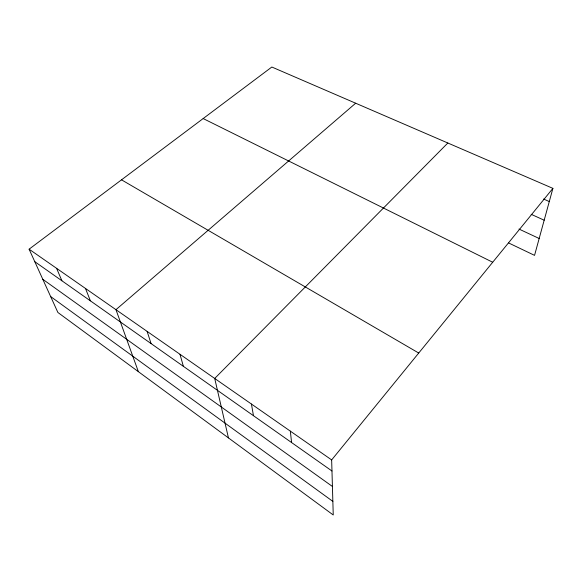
<?xml version="1.0" encoding="UTF-8"?>
<svg xmlns="http://www.w3.org/2000/svg" width="582" height="582" viewBox="0 0 582 582"><rect width="100%" height="100%" fill="white"/><g stroke="black" fill="none" stroke-linecap="round" stroke-linejoin="round"><path stroke-width="0.87" d="M552.9 188.364L331.653 459.918L333.246 514.975L57.894 312.483L29.1 249.183L271.838 67.025L552.9 188.364L534.552 255.367L508.748 243.014M447.842 143.005L214.707 378.46L228.45 437.904M355.675 103.218L115.956 309.682L138.37 371.658M543.573 199.029L549.292 201.547M531.184 214.314L544.177 220.214M518.969 229.053L539.172 238.489M203.162 118.561L492.699 262.249M121.522 179.831L418.727 353.041M29.1 249.183L331.653 459.918M34.782 261.667L331.973 470.998M42.806 279.316L332.417 486.472M50.656 296.565L332.853 501.393M56.585 268.324L61.903 280.771M85.496 288.468L90.406 300.843M147.122 331.391L151.065 343.569M179.991 354.278L183.366 366.325M251.431 404.039L253.461 415.694M290.345 431.146L291.575 442.538"/></g></svg>
